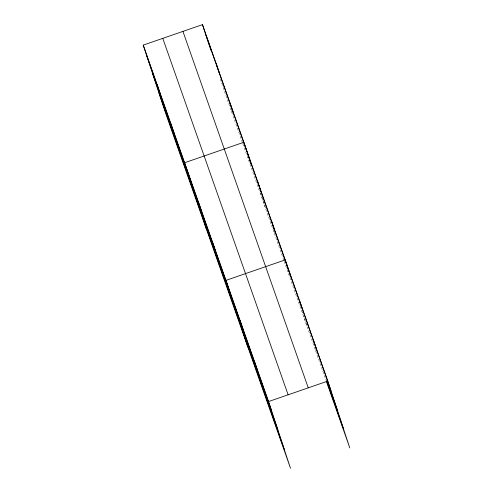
<?xml version="1.0" encoding="UTF-8"?>
<svg xmlns="http://www.w3.org/2000/svg" width="493" height="493" viewBox="0 0 493 493"><rect width="100%" height="100%" fill="white"/><g stroke="black" fill="none" stroke-linecap="round" stroke-linejoin="round"><path stroke-width="0.37" stroke-dasharray="2.46 1.85" d="M231.513 110.34L232.024 111.794M273.892 230.872L274.915 233.774M315.668 349.679L316.173 351.121M224.438 91.445L242.562 143.001M242.821 143.728L265.542 208.348L260.55 193.114M265.795 209.075L283.925 260.624M284.178 261.352L306.905 325.972L303.577 315.816M307.157 326.699L325.928 380.078M302.147 311.465L302.628 312.913M220.383 79.114L224.198 90.724"/><path stroke-width="0.74" d="M143.229 45.109L268.562 401.555L290.525 468.35L165.192 111.911L143.229 45.109L202.475 24.65L327.808 381.089L349.771 447.89L326.434 381.52M268.562 401.555L327.808 381.089M219.687 74.227L247.005 151.918L243.838 142.274L184.592 162.739L206.549 229.535M274.835 231.063L302.32 309.222M316.777 350.338L330.982 390.733M327.032 380.744L337.181 409.597M326.576 380.695L343.572 429.027M182.928 31.404L308.261 387.843M162.782 38.362L288.115 394.801M146.403 54.754L271.735 411.199M152.602 73.617L277.935 430.056M158.992 93.048L284.325 449.487M313.603 340.694L316.549 349.648L299.399 300.299M290.753 276.801L285.194 259.903L225.948 280.363L247.911 347.158M271.409 220.691L274.583 230.336L247.264 152.645L250.82 163.528M257.623 181.486L260.791 191.13M230.052 103.068L233.22 112.712M216.261 63.856L219.434 73.5L205.901 35.021L210.893 50.255M202.475 24.65L205.649 34.294M254.357 361.159L257.531 370.798M240.153 320.758L243.326 330.402M212.163 241.157L215.33 250.795M198.377 201.945L201.545 211.589M170.8 123.527L173.974 133.172M157.014 84.321L160.188 93.966"/></g></svg>
